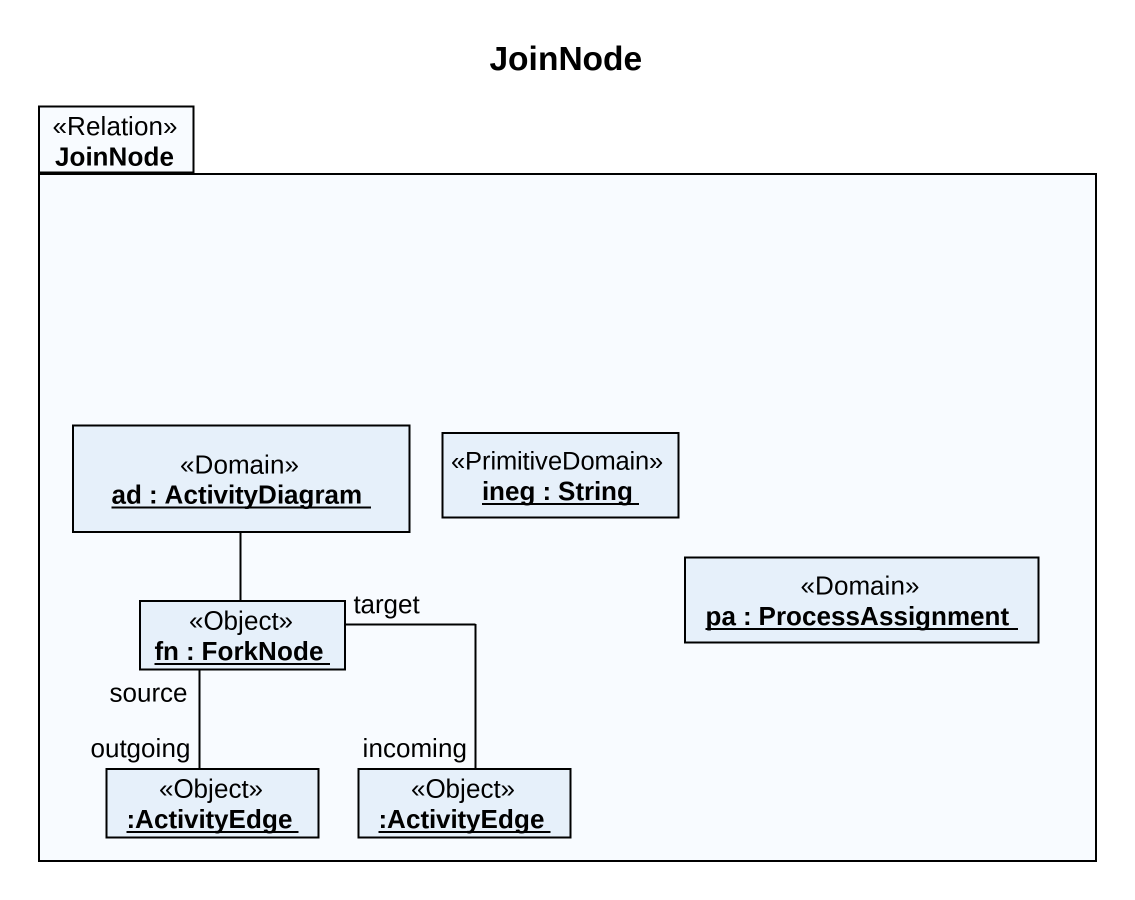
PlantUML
@startuml
title JoinNode
hide circle
hide empty members
package JoinNode <<Relation>> {
  object "ad : ActivityDiagram" as ad <<Domain>>
  object "ineg : String" as ineg <<PrimitiveDomain>>
  object "fn : ForkNode" as fn <<Object>>
  object "pa : ProcessAssignment" as pa <<Domain>>
  object ":ActivityEdge" as ActivityEdge <<Object>>
  object ":ActivityEdge" as ActivityEdge_2 <<Object>>
}
ad -- fn
fn -- ActivityEdge : source\noutgoing
fn -- ActivityEdge_2 : target\nincoming
@enduml
